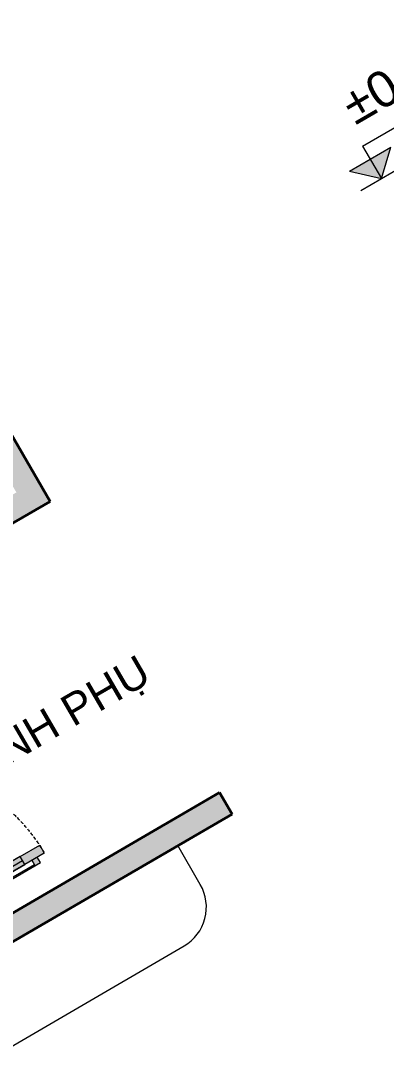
# Model space of a CAD drawing. Header units: millimetres. Extents: x 403824132 to 733479728, y 1974822364 to 2151530530.
# Drawn here: x 568569050 to 568570684, y 2063002839 to 2063007429 of the extents above; entities that cross this region are included whole.
import ezdxf
from ezdxf.enums import TextEntityAlignment as Align

# ---------------------------------------------------------------- set-up
doc = ezdxf.new("R2010")
doc.units = ezdxf.units.MM
doc.linetypes.add('047 Type S1$0$HIDDEN', pattern=[0.375, 0.25, -0.125])
doc.linetypes.add('HIDDEN', pattern=[0.75, 0.5, -0.25])
for name, color, linetype, lineweight in [('A-HATCH', 251, 'Continuous', 5), ('A-KY HIEU', 34, 'Continuous', 20), ('A-TEXT', 7, 'Continuous', 18), ('A-TUONG', 255, 'Continuous', 35), ('E- THAY', 9, 'Continuous', 20), ('i_ThietBi', 32, 'Continuous', 13), ('LD-CUA', 146, 'Continuous', 13), ('LD-KHUAT', 33, 'HIDDEN', 9), ('LD-THAY', 9, 'Continuous', 13)]:
    doc.layers.add(name, color=color, linetype=linetype, lineweight=lineweight)
for name, color, linetype in [('DIM 222222', 1, 'Continuous'), ('I-LOOS', 32, 'Continuous'), ('I-LOOSE', 32, 'Continuous')]:
    doc.layers.add(name, color=color, linetype=linetype)
doc.styles.add('A1-arial', font='arial.ttf')
doc.styles.add('AA - Arial - Regular', font='arial.ttf', dxfattribs={"height": 250})

# ---------------------------------------------------------------- blocks, each defined once
blk = doc.blocks.new('*U224')
h = blk.add_hatch(color=253)
h.dxf.hatch_style = 1
h.paths.add_polyline_path([(50, 100), (90, 100), (90, 0), (50, 0)])
h.paths.add_polyline_path([(50, 699.9999999999999), (90, 699.9999999999999), (90, 799.9999999999999), (50, 799.9999999999999)])
h = blk.add_hatch(color=254)
h.dxf.hatch_style = 1
h.paths.add_polyline_path([(21.73011238398613, 594.515618111909), (21.73011238398613, 764.1349438079923), (50, 764.1349438079923), (50, 735.8650561920075), (27.38408990719472, 735.8650561920075), (27.38408990719472, 594.515618111909)])
h = blk.add_hatch(color=254)
h.dxf.hatch_style = 1
h.paths.add_polyline_path([(90, 100), (50, 100), (50, 699.9999999999999), (90, 699.9999999999999)])
h = blk.add_hatch(color=253)
h.dxf.hatch_style = 1
h.paths.add_polyline_path([(0, 0), (50, 0), (50, -40), (60, -40), (60, -219.9999999973225), (0, -219.9999999973225)])
h = blk.add_hatch(color=253)
h.dxf.hatch_style = 1
h.paths.add_polyline_path([(899.9999999999997, 0), (849.9999999999997, 0), (849.9999999999997, -40), (839.9999999999997, -40), (839.9999999999997, -219.9999999973225), (899.9999999999997, -219.9999999973225)])
for p, q in [((70, 100), (70, 699.9999999999999)), ((90, 699.9999999999999), (90, 100))]:
    blk.add_line(p, q)
for points in [[(50, 699.9999999999999), (90, 699.9999999999999), (90, 799.9999999999999), (50, 799.9999999999999), (50, 699.9999999999999)], [(50, 702.9059272893352), (50, 100)], [(50, 100), (90, 100), (90, 0), (50, 0), (50, 100)]]:
    blk.add_lwpolyline(points)
for points in [[(21.73011238398613, 594.515618111909), (21.73011238398613, 764.1349438079923), (50, 764.1349438079923), (50, 735.8650561920075), (27.38408990719472, 735.8650561920075), (27.38408990719472, 594.515618111909)], [(90, 100), (50, 100), (50, 699.9999999999999), (90, 699.9999999999999)], [(0, 0), (50, 0), (50, -40), (60, -40), (60, -219.9999999973225), (0, -219.9999999973225)], [(899.9999999999997, 0), (849.9999999999997, 0), (849.9999999999997, -40), (839.9999999999997, -40), (839.9999999999997, -219.9999999973225), (899.9999999999997, -219.9999999973225)]]:
    blk.add_lwpolyline(points, close=True)
at = {"linetype": 'HIDDEN', "ltscale": 30}
blk.add_arc((50, 0), 800, 0, 90, dxfattribs=at)
blk = doc.blocks.new('cotxaytho')
at = {"layer": 'A-KY HIEU'}
h = blk.add_hatch(color=256, dxfattribs=at)
h.paths.add_polyline_path([(200.0000000000018, 187.5), (0, 187.5), (0, 0)])
h.paths.add_polyline_path([(0, 187.5), (-200, 187.5), (0, 0)])
for p, q in [((0, 312.5), (0, 0)), ((0, 312.5), (1100, 312.5)), ((-200, 187.5), (0, 0)), ((-200, 187.5), (200, 187.5)), ((0, 0), (200, 187.5)), ((-200, 0), (200, 0))]:
    blk.add_line(p, q, dxfattribs=at)
at = {"color": 6, "style": 'A1-arial'}
blk.add_attdef('-0.050', (35.02610784031822, 401.7086938884313), '', height=250, dxfattribs=at)
blk = doc.blocks.new('A$C7ACE46B4')
blk.add_wipeout([(-12.499999999992724, -3.637978807091713e-11), (12.500000000014552, -3.637978807091713e-11), (12.500000000014552, -100), (150.00000000000728, -100), (150.00000000000728, -150), (-150, -150), (-150, -100), (-12.499999999992724, -100)]).dxf.layer = 'I-LOOSE'
at = {"layer": 'I-LOOSE'}
blk.add_lwpolyline([(-12.5, -100), (-12.5, 0), (12.5, 0), (12.5, -100)], dxfattribs=at)
blk.add_lwpolyline([(-150, -100), (150, -100), (150, -150), (-150, -150)], close=True, dxfattribs=at)
blk = doc.blocks.new('WR WERW')
at = {"layer": 'DIM 222222', "color": 1, "linetype": '047 Type S1$0$HIDDEN', "ltscale": 50, "extrusion": (9.929316268e-07, -2.8403e-12, 0.9999999999995071)}
for p, q in [((167259.9016225939, 38806.74491299676, 0.0455638867101876), (167259.9016035733, 38456.74491299602, 0.0455638858583048)), ((167309.9016225942, 38806.7449129633, 0.0455142401288487), (167259.9016225939, 38806.74491299676, 0.0455638867101876)), ((167309.9016035712, 38456.74491296243, 0.0455142392769681), (167309.9016225942, 38806.7449129633, 0.0455142401288487)), ((167259.9016035733, 38456.74491299602, 0.0455638858583048), (167309.9016035719, 38456.74491296243, 0.0455142392769674))]:
    blk.add_line(p, q, dxfattribs=at)
at = {"layer": 'DIM 222222', "color": 1, "linetype": '047 Type S1$0$HIDDEN', "ltscale": 50, "extrusion": (-9.929316268e-07, 2.8439e-12, 0.9999999999995072)}
for p, q in [((167269.9016133664, 38636.70028284083, 0.0001191686165935), (167149.8892358023, 38636.70031020502, 4.5313025e-09)), ((167149.8892358023, 38636.70031020502, 4.5313025e-09), (167149.8892357758, 38626.70031020507, 4.5597151e-09)), ((167149.8892357758, 38626.70031020507, 4.5597151e-09), (167269.9016133769, 38626.700282841, 0.0001191686450429)), ((167274.9016133712, 38631.70028284607, 0.0001241332889518), (167274.9016133712, 38631.70028284607, 0.0001241332889518))]:
    blk.add_line(p, q, dxfattribs=at)
for centre, radius, start, end in [((167269.9016132892, 38631.70028284103, -0.1659682970281305), 4.999999999796274, 5.78631749e-08, 90.00000005802995), ((167269.9016132893, 38631.70028284073, -0.1659682970281305), 4.999999999723512, 270.0000000610315, 6.11982282e-08)]:
    blk.add_arc(centre, radius, start, end, dxfattribs=at)
blk = doc.blocks.new('2nd Floor Plan$0$weff')
at = {"color": 9}
blk.add_wipeout([(56.5481502019845, 207.09439132402983), (12.783990901522856, 168.85506379920815), (-23.36496772076012, 123.56142808624347), (-59.20808666657069, 57.57136560275367), (-78.07791869009668, 2.152218971038508), (-84.9114249764379, -29.76430196424971), (-89.79453067384406, -99.07627238151179), (-82.17435725735686, -153.0461323190419), (-41.47790473580295, -131.13976923797682), (-5.182171902861228, -99.35814763580441), (15.040571280494873, -84.2219406404329), (44.34115259721307, -38.704681890154944), (64.90718589511522, -4.234774972541345), (84.97495018564067, 45.73087315250879), (96.11275033582103, 91.56856819725394), (100.26990169252977, 136.7299204099157), (100.22770759792337, 145.71770380653717), (98.57015013677426, 169.42007394467916), (92.58653130736772, 200.1166801983643), (93.67396110510543, 207.8583979984285), (90.94413427478162, 214.5111769108425), (85.02515936078541, 219.1382465119299), (77.50191456638044, 220.13149028742504)], dxfattribs=at).dxf.layer = 'I-LOOS'
at = {"layer": 'I-LOOS', "color": 9}
for centre, major_axis, ratio, start_param, end_param in [((136.2671527267375, -26.77150878318935), (112.2776478765822, 268.4103272010706), 0.7317091853889492, 0.8054467956279239, 2.336145820180671), ((-82.8597485422797, 66.84544062617353), (109.4722056714178, 220.2683373990053), 0.6666055630170729, 3.780670890183498, 5.644107069675687), ((79.45139169693039, 205.9089206755161), (1.949477208326024, -14.22256949998186), 0.9999999884368864, 1.019254252902662, 3.517144062394423)]:
    blk.add_ellipse(centre, major_axis=major_axis, ratio=ratio, start_param=start_param, end_param=end_param, dxfattribs=at)
blk.add_spline([(-83.1483004689212, -153.4782697856717), (-11.03344649079327, -71.09819588062238), (-9.523664891835775, -30.91106709841506), (92.58653128144306, 200.116680294268)], degree=3, dxfattribs=at)
blk = doc.blocks.new('AAW')
at = {"layer": 'I-LOOS'}
blk.add_ellipse((7152422.757097999, 829492.9461018724, -2.69717279141e-05), major_axis=(1.102e-13, 600), ratio=0.5833333333333334, dxfattribs=at)
at = {"layer": 'I-LOOS', "color": 7}
blk.add_spline([(7152481.325896082, 829442.0003920897, -2.69717279141e-05), (7152489.290196074, 829334.9719529134, -2.69717279141e-05), (7152475.402740387, 829301.1618791706, -2.69717279141e-05), (7152394.444292792, 829327.9141913728, -2.69717279141e-05), (7152501.016413999, 829572.747723628, -2.69717279141e-05), (7152449.542844702, 829670.8720537928, -2.69717279141e-05), (7152381.620297184, 829669.909624113, -2.69717279141e-05), (7152379.452254889, 829593.1100661029, -2.69717279141e-05), (7152415.498213177, 829519.5750274791, -2.69717279141e-05), (7152483.273671215, 829436.8506911771, -2.69717279141e-05)], degree=3, dxfattribs=at)
at = {"color": 8, "linetype": 'ByBlock'}
for points in [[(7150959.874794368, 830729.3100795855), (7150961.228091193, 830762.0817944211), (7150968.485006028, 830804.8050426636), (7150982.293679637, 830847.1949559834), (7151003.530571257, 830889.2259573657), (7151026.864320517, 830922.3305423611), (7151081.897320477, 830974.8601710144), (7151135.141890668, 831006.1890170461), (7151168.519788074, 831019.0973348459), (7151245.682519588, 831033.0019862634), (7151312.337603644, 831028.7089339587), (7151358.328476963, 831016.7118792629), (7151384.869218232, 831006.0445686844), (7151416.724452514, 830989.0507087327), (7151457.032835537, 830959.429610021), (7151477.020071767, 830940.305657561), (7151509.60643356, 830899.5310938692), (7151536.911743743, 830848.3824808071), (7151551.064620372, 830805.3973148126), (7151557.489398467, 830770.8793996455), (7151559.747911799, 830741.076493309), (7151556.718386186, 830690.1181021304), (7151543.138466677, 830634.6128298363), (7151515.210572508, 830575.8887007129), (7151476.680794288, 830526.0121160252), (7151423.473405036, 830481.8874923635), (7151375.600726616, 830456.5672823353), (7151311.526580521, 830437.8212829619), (7151206.795591546, 830438.0647455091), (7151146.625627133, 830455.5223675778), (7151077.694883184, 830494.9664535803), (7151042.437879571, 830526.6171280132), (7151002.941631705, 830578.4197313472), (7150980.176003852, 830624.7838343406), (7150964.115880631, 830682.9119146112), (7150959.897084756, 830727.8973530893)], [(7150959.874794368, 828249.0433654095), (7150961.228091193, 828281.815080245), (7150968.485006028, 828324.5383284875), (7150982.293679637, 828366.9282418074), (7151003.530571257, 828408.9592431897), (7151026.864320517, 828442.0638281851), (7151081.897320477, 828494.5934568384), (7151135.141890668, 828525.9223028701), (7151168.519788074, 828538.8306206699), (7151245.682519588, 828552.7352720874), (7151312.337603644, 828548.4422197826), (7151358.328476963, 828536.4451650869), (7151384.869218232, 828525.7778545084), (7151416.724452514, 828508.7839945566), (7151457.032835537, 828479.1628958449), (7151477.020071767, 828460.038943385), (7151509.60643356, 828419.2643796932), (7151536.911743743, 828368.1157666311), (7151551.064620372, 828325.1306006366), (7151557.489398467, 828290.6126854694), (7151559.747911799, 828260.809779133), (7151556.718386186, 828209.8513879543), (7151543.138466677, 828154.3461156603), (7151515.210572508, 828095.6219865369), (7151476.680794288, 828045.7454018492), (7151423.473405036, 828001.6207781874), (7151375.600726616, 827976.3005681592), (7151311.526580521, 827957.5545687858), (7151206.795591546, 827957.798031333), (7151146.625627133, 827975.2556534017), (7151077.694883184, 828014.6997394043), (7151042.437879571, 828046.3504138371), (7151002.941631705, 828098.1530171712), (7150980.176003852, 828144.5171201646), (7150964.115880631, 828202.6452004352), (7150959.897084756, 828247.6306389133)]]:
    blk.add_wipeout(points, dxfattribs=at).translate(0, 0, -2.69717279141e-05).dxf.layer = 'I-LOOS'
for points in [[(7150984.481707696, 828877.7471779858), (7150984.283733243, 830047.7928631639), (7150987.908850375, 830094.2894093227), (7151003.810193079, 830154.2569099938), (7151019.045295529, 830187.9662242531), (7151039.814323272, 830221.6741663221), (7151072.135546986, 830259.9087443886), (7151111.376521305, 830292.952191071), (7151145.742052174, 830313.8872122332), (7151183.837693552, 830330.4774809098), (7151224.530797559, 830341.7819559497), (7151256.278141259, 830346.482814146), (7151284.283732637, 830347.7928631639), (7151842.395111289, 830347.792864292), (7151859.241241614, 830347.4236655543), (7151871.873720267, 830342.2533760283), (7151881.194718106, 830331.3896111946), (7151884.184070753, 830321.4278476404), (7151884.3854129035, 830317.9004158024), (7151884.665617707, 828607.9004158903), (7151882.703584114, 828597.2644346241), (7151875.866888, 828586.6700874985), (7151869.7835453665, 828581.9549351095), (7151862.281679819, 828578.8156193759), (7151854.66926116, 828577.792863583), (7151284.481704211, 828577.7928635947), (7151249.472001616, 828579.8426651994), (7151207.896757055, 828587.7329631117), (7151171.313786086, 828599.956540725), (7151141.070004763, 828614.2912801846), (7151108.87792914, 828634.5577629649), (7151072.365822776, 828665.6446775538), (7151048.583945915, 828692.449270158), (7151022.566043333, 828731.5048374833), (7151002.820524987, 828774.5117902352), (7150990.478365477, 828818.1100619701), (7150985.239905685, 828856.477469838)], [(7150884.461023431, 828877.8504635048), (7150944.461081389, 828877.8675579753), (7150944.44399086, 828957.8675526854), (7150919.443938556, 828957.853663306), (7150919.443879842, 829967.8675552149), (7150944.4439268205, 829967.8761004762), (7150944.426836336, 830047.8761012127), (7150884.426837801, 830047.8590107401), (7150884.375609802, 828877.8504489037)]]:
    blk.add_wipeout(points).translate(0, 0, -2.69717279141e-05).dxf.layer = 'I-LOOS'
at = {"layer": 'I-LOOS', "ltscale": 500}
for p, q in [((7151284.283733242, 830197.8099083733, -2.69717279141e-05), (7151813.624247053, 830197.8099088314, -2.69717279141e-05)), ((7151134.263114843, 828877.7700181789, -2.69717279141e-05), (7151134.266689773, 830047.7700177645, -2.69717279141e-05)), ((7151277.58916603, 828727.9251069706, -2.69717279141e-05), (7151818.962477165, 828727.9251069706, -2.69717279141e-05))]:
    blk.add_line(p, q, dxfattribs=at)
at = {"layer": 'I-LOOS', "ltscale": 500, "elevation": -2.69717279141e-05}
blk.add_lwpolyline([(7150984.283736722, 830047.7471775563), (7150984.481707696, 828877.7471779864, 0.4141689597201764), (7151284.481704213, 828577.7928635953), (7151854.669261158, 828577.792863583, 0.4118201641261685), (7151884.665617706, 828607.9004158907), (7151884.385412903, 830317.9004158034, 0.4166196226196499), (7151854.381770047, 830347.7928643173), (7151284.283732638, 830347.7928631641, 0.4142581658347801)], format="xyb", close=True, dxfattribs=at)
at = {"layer": 'I-LOOS'}
for centre in [(7151259.847771752, 830733.3365968188, -2.69717279141e-05), (7151259.847771752, 828253.0698826425, -2.69717279141e-05)]:
    blk.add_circle(centre, 299.9999999999046, dxfattribs=at)
at = {"layer": 'I-LOOS', "ltscale": 500}
for centre, radius, start, end in [((7151284.281848318, 830147.7928631469, -1.15023288668e-05), 150.0170452092715, 90.00000010672163, 180.0087252998941), ((7151818.824838524, 830278.2849472334, -2.69717279141e-05), 65.63570919112767, 265.4554509126811, 357.4330575972234), ((7151284.280158312, 828877.7928635953, -2.69717279141e-05), 150.0170452092715, 180.0087252998941, 270), ((7151819.310014077, 828677.4091733276, -2.69717279141e-05), 65.56254080349761, 4.658279091872037, 90.30371896401545)]:
    blk.add_arc(centre, radius, start, end, dxfattribs=at)
at = {"layer": 'I-LOOS', "color": 7}
for points in [[(7151237.111752992, 830753.4601913544, -2.69717279141e-05), (7151239.246494275, 830824.9779073994, -2.69717279141e-05), (7151250.79721133, 830846.4336977819, -2.69717279141e-05), (7151302.623690244, 830823.0861537635, -2.69717279141e-05), (7151214.996928488, 830668.1315873758, -2.69717279141e-05), (7151242.328218322, 830599.5032362884, -2.69717279141e-05), (7151287.431389699, 830595.4353319725, -2.69717279141e-05), (7151294.190022301, 830646.207566304, -2.69717279141e-05), (7151275.384428116, 830697.462917004, -2.69717279141e-05), (7151236.177067876, 830757.009687066, -2.69717279141e-05)], [(7151237.111752992, 828273.193477178, -2.69717279141e-05), (7151239.246494275, 828344.7111932236, -2.69717279141e-05), (7151250.79721133, 828366.1669836055, -2.69717279141e-05), (7151302.623690244, 828342.8194395872, -2.69717279141e-05), (7151214.996928488, 828187.8648731998, -2.69717279141e-05), (7151242.328218322, 828119.236522112, -2.69717279141e-05), (7151287.431389699, 828115.168617796, -2.69717279141e-05), (7151294.190022301, 828165.940852128, -2.69717279141e-05), (7151275.384428116, 828217.1962028276, -2.69717279141e-05), (7151236.177067876, 828276.7429728897, -2.69717279141e-05)]]:
    blk.add_spline(points, degree=3, dxfattribs=at)
at = {"layer": 'LD-KHUAT', "ltscale": 0.1}
blk.add_arc((7152436.960815599, 829469.0913982206, -2.69717279141e-05), 1235.338892989404, 226.1785645150543, 134.6588903751961, dxfattribs=at)
at = {"layer": 'I-LOOSE', "rotation": 89.99999999876488}
blk.add_blockref('A$C7ACE46B4', (7150884.401222163, 829477.9004158471, -2.69717279141e-05), dxfattribs=at)
at = {"layer": 'DIM 222222', "linetype": 'ByBlock', "xscale": 2, "yscale": 2, "zscale": 2}
blk.add_blockref('WR WERW', (6816624.615151695, 752209.1075863484, -2.69807176966e-05), dxfattribs=at)
at = {"layer": 'I-LOOS', "ltscale": 500, "rotation": 4.439697424246186}
blk.add_blockref('2nd Floor Plan$0$weff', (7151236.004827833, 829962.641422002, -2.69717473097e-05), dxfattribs=at)
at = {"layer": 'I-LOOS', "ltscale": 500, "xscale": -1, "rotation": 175.5742858466024}
blk.add_blockref('2nd Floor Plan$0$weff', (7151228.740221265, 828950.6499402152, -2.69717473097e-05), dxfattribs=at)
at = {"layer": 'I-LOOS', "ltscale": 500}
blk.add_arc((7151284.280158312, 830048.0079680979, -2.69717279141e-05), 150.0170452092715, 90.00000000000004, 179.9912747001059, dxfattribs=at)
blk = doc.blocks.new('TANG 1 BT1')
at = {"layer": 'A-HATCH'}
h = blk.add_hatch(color=256, dxfattribs=at)
h.dxf.hatch_style = 1
h.paths.add_polyline_path([(7158834.392582895, 839216.910365944), (7158834.40338719, 837891.891499825), (7159054.403387193, 837891.891499825), (7159054.392582897, 839436.910365944), (7153914.367428423, 839436.910365939), (7153914.367428423, 839216.910365939)])
h.paths.add_polyline_path([(7150554.367428423, 839436.910365939), (7150554.310653077, 838368.6554270984), (7150774.310653077, 838368.6554270984), (7150774.367428423, 839216.910365939), (7151514.367428423, 839216.910365939), (7151514.367428423, 839436.910365939)])
h.paths.add_polyline_path([(7150774.304578072, 836568.6554270984), (7150554.304578072, 836568.6554270984), (7150554.355278415, 835616.8624750825), (7151104.293490312, 835616.869053744), (7151104.293494187, 835319.4682315772), (7151324.293331157, 835319.4682315772), (7151324.293316933, 835616.869053744), (7152824.293494837, 835616.869053744), (7152824.293494837, 833426.8795984447), (7152714.293491956, 833426.8795926793), (7152714.29349484, 833316.8795926797), (7152934.293494836, 833316.8796042103), (7152934.293494836, 835726.8688687666), (7150774.353935611, 835726.8618762125)])
h.paths.add_polyline_path([(7151324.293373614, 834519.4677197175), (7151104.293494189, 834519.4677197175), (7151104.30564033, 832826.9133516661), (7151324.305640263, 832826.9160794099), (7151324.293490244, 833316.8822506294), (7151914.29349484, 833316.8795745915), (7151914.293491955, 833426.8795507496), (7151324.293433158, 833426.8795098679)])
h.paths.add_polyline_path([(7158834.380432876, 835616.8724301188), (7158834.380432876, 834616.8724302229), (7159054.38132507, 834616.8724302229), (7159054.380433111, 835946.8749298701), (7159054.399422782, 837091.8914998248), (7158834.40338719, 837091.8914998248), (7158834.395779532, 836041.8726337034), (7158234.393846916, 836041.8726337034), (7158234.394310373, 835726.8726337056), (7156074.371186494, 835726.8726337051), (7156074.371186494, 835616.8645500309)])
h.paths.add_polyline_path([(7158834.396642498, 835726.8749299373), (7158289.394310373, 835726.8726337056), (7158289.393846915, 835986.8726337039), (7158834.39593021, 835986.8726337039)], flags=16)
h.paths.add_polyline_path([(7158434.392582023, 831596.9007170699), (7158434.392582023, 831391.9098570823), (7158834.392582373, 831391.9061736367), (7158834.392582374, 827616.9110400443), (7158354.335837015, 827616.9110402875), (7158354.335837015, 827396.9110403915), (7159054.392582373, 827396.9110403561), (7159054.392582213, 832816.9110333439), (7158834.392582212, 832816.9110333439), (7158834.392582895, 831816.9061741434), (7156074.381032348, 831816.9294868225), (7156074.381032348, 831596.9294868223)])
h.paths.add_polyline_path([(7158834.392582373, 831596.9061740552), (7158834.392582373, 831446.9061736375), (7158489.392582023, 831446.9097838658), (7158489.392582023, 831596.909784292)], flags=16)
h.paths.add_polyline_path([(7152934.305644855, 831706.9131666891), (7152934.305644858, 831816.913351666), (7151324.305640331, 831816.913351666), (7151324.305640331, 831926.9133516661), (7151104.305640332, 831926.9133516661), (7151104.30564033, 831816.913351666), (7150554.366400784, 831816.9061741251), (7150554.36935917, 830866.8950438554), (7150774.369359169, 830866.8950438554), (7150774.367133453, 831706.9061741378)])
h.paths.add_polyline_path([(7150554.364441079, 828526.9061794691), (7150774.364441081, 828526.9061794691), (7150774.37017006, 830066.8945319966), (7150554.36935917, 830066.8945319966)])
h.paths.add_polyline_path([(7151704.376166527, 827396.9116709569), (7152404.194557026, 827396.9108264266), (7152404.194557026, 827616.910806874), (7150774.367428362, 827616.9154225319), (7150774.368593731, 827726.9061794695), (7150554.36922083, 827726.9061794695), (7150554.367428423, 827616.911099137), (7150554.367428423, 827396.9110402466), (7151404.376166542, 827396.9109419949), (7151404.37616653, 827396.9116709569)])
h.paths.add_polyline_path([(7154604.55816387, 827616.9087649575), (7154604.55816387, 827396.9087649565), (7155304.376166525, 827396.9091954805), (7155304.37616657, 827396.9136104577), (7155604.376166571, 827396.9136104577), (7156654.368521227, 827396.9136259514), (7156654.368925721, 827616.9163596034)])
h.paths.add_polyline_path([(7150304.255845018, 831816.9000444374), (7150304.255845416, 831196.8999719521), (7150554.329719897, 831196.8999719521), (7150554.329719897, 831306.9003201132), (7150414.255845343, 831306.8999719522), (7150414.255845088, 831706.9000444378), (7150554.329236252, 831706.9003925972), (7150554.329783076, 831816.9000444374)])
h.paths.add_polyline_path([(7150304.255844964, 836228.4791837248), (7150304.255844964, 835616.9026857319), (7150554.318615942, 835616.9026857319), (7150554.318615942, 835726.902332314), (7150414.255844965, 835726.902685732), (7150414.255844965, 836118.4791837247), (7150554.366168484, 836118.4788301869), (7150554.366168484, 836228.4791837248)])
at = {"layer": 'A-TUONG'}
for p, q in [((7152934.293494836, 835726.8688687666), (7152934.293494836, 833316.8796042103)), ((7152934.293494836, 833316.8796042103), (7152714.29349484, 833316.8795926797)), ((7151324.305640331, 831816.913351666), (7152934.305644858, 831816.913351666)), ((7152934.305644855, 831706.9131666891), (7152934.305644858, 831816.913351666)), ((7150774.367133453, 831706.9061741378), (7152934.305644858, 831706.9131666891))]:
    blk.add_line(p, q, dxfattribs=at)
at = {"layer": 'i_ThietBi', "ltscale": 0.5}
blk.add_lwpolyline([(7151054.336389154, 831706.9096704136), (7151054.336389154, 831506.9096704132, 0.4142135623730951), (7151254.336389154, 831306.9096704135), (7152454.336389154, 831306.9096704135, 0.4142135623730951), (7152654.336389154, 831506.9096704132), (7152654.336389154, 831706.9096704136)], format="xyb", close=True, dxfattribs=at)
at = {"layer": 'A-KY HIEU'}
ref = blk.add_blockref('cotxaytho', (7154931.365194731, 833817.3932442544), dxfattribs=dict(at, xscale=0.5333333333255724, yscale=0.5333333333255724, zscale=0.5333333333255724))
ref.add_attrib('-0.050', '%%p0.000', dxfattribs={"layer": 'A-TEXT', "color": 6, "height": 160, "style": 'A1-arial'}).set_placement((7154950.045785577, 834031.6378809952), align=Align.BOTTOM_LEFT)
at = {"layer": 'LD-CUA', "xscale": -1, "rotation": 270}
blk.add_blockref('*U224', (7151324.305640331, 831926.9133516661), dxfattribs=at)
at = {"layer": 'A-TEXT', "style": 'AA - Arial - Regular'}
blk.add_text('SẢNH PHỤ', height=140, dxfattribs=at).set_placement((7152423.976768907, 832465.8691190769), align=Align.MIDDLE_CENTER)
at = {"layer": 'A-TUONG'}
blk.add_blockref('AAW', (-100.0329721318558, -119.7482342221774, -1.15023288672e-05), dxfattribs=at)
blk = doc.blocks.new('MBT1 BT1')
at = {"layer": 'E- THAY'}
blk.add_blockref('TANG 1 BT1', (-73138.04684661701, 193430.5469893871), dxfattribs=at)

msp = doc.modelspace()

# ---------------------------------------------------------------- block references
at = {"layer": 'LD-THAY', "xscale": 1.003354102868896, "yscale": 1.003354102868896, "zscale": 1.003354102868896, "rotation": 30.1906983248881}
msp.add_blockref('MBT1 BT1', (562947251.5897427, 2058542602.433327, -0.0653639651379698), dxfattribs=at)

# ---------------------------------------------------------------- next in the draw order: block references
msp.add_blockref('MBT1 BT1', (562947251.5897427, 2058542602.433327, -0.0653639651379698), dxfattribs=at)

doc.saveas('drawing.dxf')
